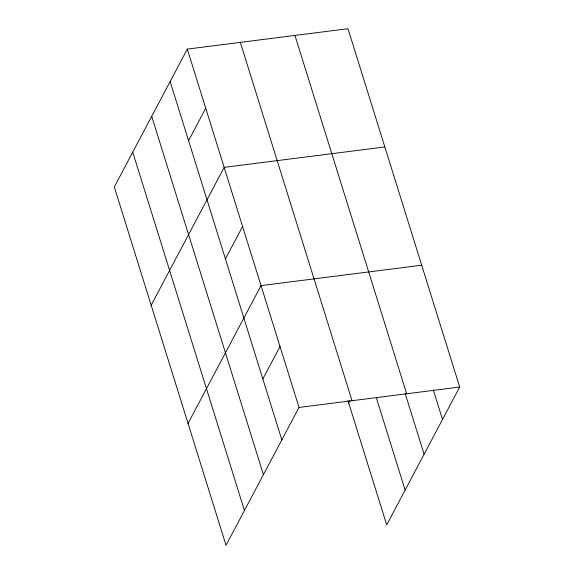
<?xml version="1.0" encoding="UTF-8"?>
<svg xmlns="http://www.w3.org/2000/svg" width="574" height="574" viewBox="0 0 574 574"><rect width="100%" height="100%" fill="white"/><g stroke="black" fill="none" stroke-linecap="round" stroke-linejoin="round"><path stroke-width="0.86" d="M187.303 49.106L114.312 186.959L226.02 545.3L299.011 407.447L187.303 49.106L347.98 28.7L459.688 387.041L386.697 524.894L347.93 400.523M188.566 140.659L205.736 108.235M151.177 305.21L224.169 167.357L384.838 146.951M225.431 258.91L242.601 226.486M188.042 423.461L261.026 285.615L421.703 265.202M262.849 378.955L280.019 346.531M348.719 403.056L349.975 400.681M299.011 407.447L459.688 387.041M433.284 389.854L442.518 419.465M294.957 35.437L406.665 393.778M405.108 393.341L424.1 454.256M376.372 397.875L405.122 490.103M240.327 42.376L352.034 400.717M170.134 81.53L281.841 439.871M151.715 116.321L263.423 474.662M132.738 152.167L244.445 510.508"/></g></svg>
